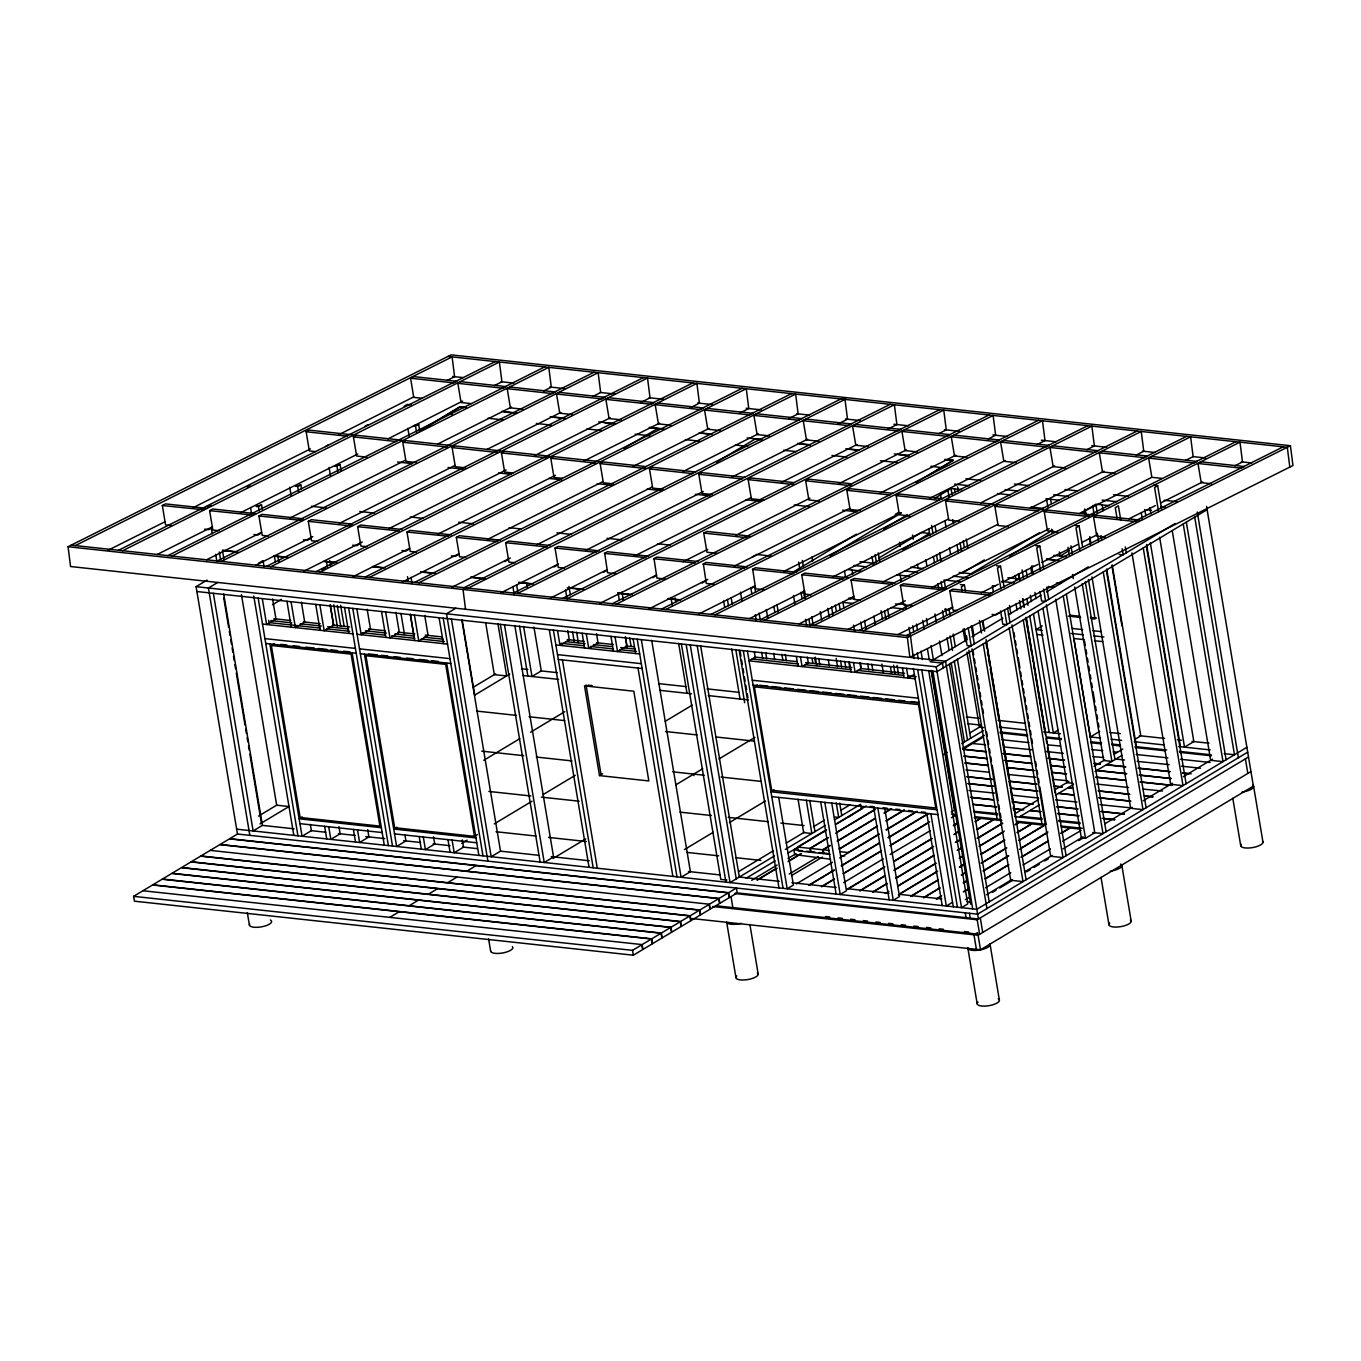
<?xml version="1.0" encoding="UTF-8"?>
<svg xmlns="http://www.w3.org/2000/svg" width="1361" height="1361" viewBox="0 0 1361 1361"><rect width="100%" height="100%" fill="white"/><g stroke="black" fill="none" stroke-linecap="round" stroke-linejoin="round"><path stroke-width="1.5" d="M171.741 525.584L165.566 524.921L162.333 505.526L165.464 503.893L206.583 508.334M207.757 507.007L210.853 505.152M247.039 486.864L250.135 484.992M219.019 530.705L212.86 530.041L209.611 510.647L212.758 509.014L255.919 513.675M325.585 446.561L328.681 444.707M364.867 426.418L367.963 424.564M404.149 406.276L407.245 404.421L411.345 404.863M211.84 527.745L208.743 529.599L204.643 529.157M261.567 505.05L256.378 506.462L261.567 505.05L262.248 509.133M301.479 488.752L300.832 484.907L297.702 486.54L298.688 492.376M340.114 464.764L334.925 466.177L340.114 464.764L341.135 470.855M268.372 536.047L262.197 535.383L258.947 515.989L262.095 514.356L303.214 518.796M418.678 424.496L413.489 425.891L418.678 424.496L419.681 430.467M419.154 431.199L459.763 406.854L466.074 407.534M422.812 429.327L459.814 407.143L464.016 407.585M261.193 533.087L258.097 534.941L253.98 534.499M728.645 892.697L729.462 897.545L737.203 892.901L736.403 888.053L728.645 892.697L229.737 838.682L237.477 834.021L196.086 586.676L207.042 580.109M317.708 541.389L311.55 540.725L308.301 521.331L311.431 519.698L352.55 524.138M217.726 582.44L208.437 588.02L249.829 835.365M258.471 563.335L262.129 561.14M310.529 538.429L307.433 540.283L303.316 539.841M367.062 546.731L360.886 546.067L357.637 526.673L360.784 525.04L401.903 529.48M359.882 543.771L356.769 545.625L352.669 545.183M321.945 569.766L325.534 567.622M330.417 564.679L334.006 562.518M272.489 604.777L281.455 599.384M416.398 552.073L410.222 551.409L406.99 532.015L410.12 530.382L451.24 534.822M409.219 549.112L406.122 550.967L402.005 550.524M271.349 645.488L351.104 654.131L379.889 826.11L300.118 817.468L271.349 645.488L274.327 643.702M465.734 557.432L459.576 556.751L456.326 537.357L459.457 535.724L500.576 540.164M624.138 448.296L657.584 428.545M458.555 554.454L455.459 556.309L451.342 555.866M515.087 562.774L508.912 562.093L505.663 542.699L508.81 541.066L549.929 545.506M504.812 561.651L507.908 559.796M477.439 834.565L474.462 836.352L394.69 827.709L365.922 655.73L368.899 653.943L377.286 654.862M564.424 568.115L558.265 567.435L555.016 548.041L558.146 546.407L599.265 550.848M455.816 608.214L446.51 613.794L487.901 861.139M716.601 462.128L755.406 438.854L761.769 439.824M554.148 566.993L557.244 565.138M615.818 573.679L607.601 572.777L604.675 553.195L607.499 551.749L648.619 556.19M603.484 572.335L606.598 570.48M665.172 579.02L656.938 578.119L654.012 558.537L656.836 557.091L697.955 561.532M652.838 577.676L655.934 575.822M258.556 816.056L276.793 805.117M473.73 686.982L495.608 673.848M133.616 896.338L632.525 950.352L641.831 944.772L642.63 949.621L633.341 955.201L134.433 901.186L133.616 896.338L142.922 890.757L642.137 944.585L651.443 939.005L652.242 943.853L642.953 949.434L642.137 944.585M143.228 890.57L152.534 884.99L651.443 939.005M210.513 850.217L219.819 844.637L718.727 898.651L719.527 903.5L710.238 909.08L709.421 904.231L718.727 898.651M259.951 823.949L289.127 806.444M475.125 694.876L509.78 674.086M714.508 584.362L706.291 583.461L703.365 563.879L706.172 562.433L747.291 566.891M302.227 816.94L299.131 818.795L381.369 827.692M702.174 583.018L705.27 581.164M752.174 557.125L755.287 555.254M763.861 589.704L755.627 588.803L752.701 569.221L755.525 567.775L796.644 572.232M916.191 482.457L953.193 460.273L927.045 476.265M751.51 588.36L754.623 586.506M792.578 572.42L856.341 534.158M483.767 760.289L519.783 738.683M530.586 732.201L564.781 711.684M895.283 514.373L898.396 512.519M829.955 555.815L901.016 513.182M811.139 594.825L804.98 594.145L801.731 574.75L804.861 573.117L848.039 577.796M883.612 528.97L907.294 514.747M934.633 498.364L951.033 488.514L961.632 489.671M396.8 827.182L393.703 829.036L475.942 837.934M800.863 593.702L803.96 591.848M878.798 558.044L921.295 532.559L929.512 533.444L902.955 549.385M860.475 600.167L854.317 599.486L851.067 580.092L854.215 578.459L895.317 582.916M850.2 599.044L853.296 597.19M461.702 843.412L467.129 840.145M494.247 823.898L532.049 801.204M542.852 794.739L575.261 775.294M665.274 721.296L692.273 705.1M911.887 605.73L903.653 604.828L900.404 585.434L903.551 583.801L946.729 588.479M599.503 775.6L648.823 780.942L633.818 691.218L584.498 685.876L599.503 775.6L602.617 773.746M754.368 686.829L918.505 704.607L935.807 808.009L771.67 790.248L754.368 686.829L757.465 684.974M902.649 602.532L899.553 604.386L895.436 603.944M962.771 572.862L984.343 559.915M389.944 917.28L399.249 911.7M409.168 905.745L418.473 900.165M428.392 894.211L437.698 888.631M447.616 882.694L456.922 877.113M466.84 871.159L476.146 865.579M970.988 573.747L1039.294 532.78M957.106 610.63L953.006 610.17L949.757 590.776L952.887 589.143L991.948 593.379M1009.556 555.951L1052.699 530.075M1081.451 512.825L1095.826 504.199L1097.238 512.57M965.476 591.133L964.456 585.026L961.359 586.88L962.04 590.963M1004.061 587.186L1000.556 566.244L997.46 568.098L1000.964 589.041M1043.615 568.711L1039.821 546.101L1036.725 547.956L1040.519 570.565M1082.59 546.816L1079.103 525.958L1076.007 527.813L1079.851 550.746M951.985 607.874L948.889 609.728L944.772 609.286M1161.682 509.746L1157.667 485.673L1154.57 487.527L1158.585 511.6M992.407 586.149L994.704 586.217L992.407 586.149L993.445 592.341M1033.731 566.227L1031.672 566.006L1032.982 573.798M553.144 858.434L585.723 838.903M675.736 784.889L702.752 768.693M718.948 758.979L754.964 737.373M1069.406 550.473L1060.1 556.054L1059.419 551.988M999.28 612.994L996.167 614.849L992.067 614.406M966.463 639.942L930.107 661.752L942.441 663.096L943.241 667.945M971.924 636.676L1002.836 618.132M1008.28 614.849L1041.012 595.216M1046.473 591.95L1088.29 566.856M914.371 674.341L908.178 678.067L906.545 668.353M196.086 586.676L936.232 666.805L1175.172 523.475M1207.105 509.66L937.048 671.654L196.903 591.525M1042.271 625.924L1036.078 629.65L1042.237 630.313M774.052 789.924L770.955 791.779L937.083 809.761M684.413 849.587L713.215 832.303M729.428 822.588L765.426 800.983M738.921 871.431L773.473 850.71M786.199 843.088L804.385 832.166M813.47 826.722L824.375 820.173M840.741 810.356L849.842 804.912M969.849 732.916L980.754 726.366M774.426 855.967L730.04 882.591L690.265 644.944M785.331 849.417L825.327 825.429M834.429 819.968L859.88 804.708M943.513 754.538L947.154 752.344M961.7 743.616L983.527 730.534M827.998 837.559L809.965 848.379L810.629 852.258L798.295 850.931L797.631 847.052L826.484 829.734M835.501 824.341L866.157 805.95M746.134 878.27L775.226 860.815M787.951 853.177L826.144 830.278M837.049 823.728L862.5 808.468M962.516 748.482L984.326 735.382M830.533 859.233L794.705 854.623L793.905 849.825L797.002 847.971M822.963 832.303L826.059 830.431M848.788 816.804L851.884 814.95M972.809 743.361L982.115 737.781M651.749 938.818L661.055 933.238L661.854 938.086L652.565 943.666L651.749 938.818L152.84 884.803L162.146 879.223L661.055 933.238M661.361 933.051L670.667 927.47L671.466 932.319L662.178 937.899L661.361 933.051L162.452 879.036L171.758 873.456L670.667 927.47M670.973 927.283L680.279 921.703L681.078 926.552L671.79 932.132L670.973 927.283L172.064 873.269L181.37 867.689L680.279 921.703M680.585 921.516L689.891 915.936L690.69 920.802L681.402 926.382L680.585 921.516L181.676 867.501L190.982 861.921L689.891 915.936M690.197 915.766L699.503 910.186L700.303 915.034L691.014 920.614L690.197 915.766L191.289 861.734L200.594 856.154L699.503 910.186M699.809 909.999L709.115 904.419L709.915 909.267L700.626 914.847L699.809 909.999L200.901 855.967L210.206 850.387L709.421 904.231M719.033 898.464L728.339 892.884L729.139 897.733L719.85 903.313L719.033 898.464L220.125 844.449L229.431 838.869L728.339 892.884M751.68 880.278L777.097 865.035M787.985 858.502L796.049 853.67M757.601 879.648L775.753 868.743M788.478 861.122L801.187 853.5M757.141 880.176L777.165 868.165M788.087 861.615L800.829 853.976M837.015 832.166L874.885 809.438M829.938 845.436L822.725 849.757L823.371 853.636L811.037 852.309L810.39 848.43L828.424 837.61M835.637 833.289L875.31 809.489M837.151 841.115L875.021 818.386M884.038 812.993L891.251 808.655M829.955 854.351L823.779 853.687L823.133 849.808L830.346 845.487M837.559 841.149L875.429 818.437M884.446 813.027L891.659 808.706M789.227 874.068L818.284 856.63M791.524 875.599L822.384 857.09M839.074 848.975L876.943 826.263M885.96 820.853L903.993 810.033M839.482 849.026L877.352 826.314M886.368 820.904L904.402 810.084M878.866 834.14L848.209 852.53L839.992 851.629M886.079 829.802L916.736 811.428M796.423 883.884L832.456 862.262M839.669 857.94L879.308 834.157M886.521 829.836L917.144 811.462M1058.007 730.159L1053.363 732.95L1033.475 614.117M808.757 885.228L833.987 870.087M841.183 865.766L879.036 843.071M888.035 837.661L927.675 813.878M809.166 885.262L834.395 870.138M841.608 865.817L879.444 843.105M888.444 837.713L928.1 813.929M821.5 886.606L834.123 879.036M843.122 873.626L880.958 850.931M889.975 845.521L929.614 821.755M821.908 886.64L834.531 879.087M843.531 873.677L881.384 850.982M890.383 845.572L928.219 822.878M951.322 811.922L954.418 810.067L931.043 670.395M843.667 882.626L883.306 858.842M890.111 854.47L930.158 830.737M951.373 817.723L955.388 815.596M1099.671 731.367L1090.365 736.947L1073.897 638.496L1084.173 639.619M847.001 889.362L884.837 866.668M893.837 861.258L931.69 838.563M953.312 825.583L956.919 823.422M847.41 889.413L883.442 867.791M894.262 861.309L932.098 838.597M953.721 825.634L957.327 823.473M859.744 890.74L884.973 875.616M893.973 870.206L933.629 846.423M955.252 833.459L958.842 831.299M975.071 821.568L980.464 818.318L974.306 817.655M860.152 890.792L885.382 875.65M894.381 870.24L932.234 847.546M953.857 834.582L959.267 831.333M975.48 821.602L980.89 818.369L993.224 819.696L976.994 829.427M872.486 892.118L886.896 883.476M895.912 878.066L933.748 855.371M955.371 842.408L960.781 839.159M872.894 892.17L887.321 883.527M896.321 878.117L934.173 855.423M955.796 842.442L959.386 840.281M977.419 829.478L993.632 819.747L1001.849 820.632M1134.598 739.55L1140.79 735.825L1112.192 564.883M1014.949 813.742L1038.324 799.724M1054.486 790.026L1068.878 781.384M1094.04 766.294L1104.826 759.829M1113.808 754.436L1122.791 749.043M885.228 893.497L888.835 891.336M897.852 885.943L935.688 863.231M957.31 850.268L960.917 848.107M977.13 838.376L1002.359 823.235M898.26 885.977L936.096 863.282M957.719 850.302L961.325 848.141M977.538 838.427L1002.768 823.286M1019.576 816.787L1039.345 804.929M1055.524 795.215L1073.506 784.446M1095.078 771.5L1122.042 755.321M899.791 893.803L937.627 871.108M959.25 858.128L962.856 855.967M979.069 846.236L1004.299 831.112M1015.102 824.63L1018.708 822.452M898.396 894.926L936.232 872.231M959.658 858.179L963.265 856.018M979.478 846.287L1002.904 832.234M1015.527 824.664L1019.117 822.503L1031.468 823.847L1017.041 832.49M910.73 896.27L937.763 880.057M959.386 867.076L964.796 863.827M981.009 854.113L1004.435 840.06M911.138 896.304L938.171 880.091M959.794 867.127L963.401 864.967M981.417 854.147L1004.843 840.094M1017.45 832.541L1031.876 823.881L1044.21 825.225L1018.981 840.349M923.473 897.648L939.685 887.916M961.308 874.936L964.915 872.775M981.145 863.061L1006.357 847.92M923.881 897.682L940.111 887.95M961.734 874.987L965.34 872.826M981.553 863.095L1006.783 847.971M1019.389 840.4L1044.619 825.259M936.215 899.026L941.625 895.776M963.248 882.813L966.854 880.652M983.067 870.921L1008.297 855.78M1020.92 848.226L1047.936 832.013M936.64 899.06L940.23 896.899M963.656 882.847L967.263 880.686M983.493 870.955L1008.705 855.831M1019.525 849.349L1046.558 833.136M963.384 891.761L968.794 888.512M985.007 878.781L1008.433 864.728M1021.039 857.158L1048.072 840.945M1060.695 833.391L1069.695 827.981L1061.478 827.097M963.792 891.795L969.202 888.563M985.415 878.832L1008.841 864.779M1021.465 857.209L1048.48 840.996M1061.104 833.425L1070.103 828.032L1080.396 829.138M952.513 902.292L946.32 906.018L930.89 813.861M965.323 899.621L969.338 897.511M985.551 887.78L1010.781 872.639M1022.979 865.035L1050.42 848.856M1062.618 841.251L1081.059 830.482M986.538 894.738L1012.04 879.444M1024.799 871.789L1052.138 855.389M1063.06 848.839L1083.118 836.811M1104.979 823.694L1132.318 807.294M1143.24 800.744L1172.399 783.255M1183.338 776.689L1212.481 759.2M992.475 892.357L996.082 890.196M999.689 888.035L1012.312 880.465M1026.721 871.823L1030.328 869.662M1033.935 867.484L1039.328 864.252M1044.738 861.003L1048.344 858.842M1078.984 840.469L1082.573 838.308M1043.002 608.537L1081.366 837.866L1085.483 838.308L1094.788 832.728L1055.711 599.248M1246.88 747.308L976.807 909.318L236.678 829.172M1247.697 752.157L977.623 914.167L237.477 834.021M734.634 893.497L977.198 919.764L1248.496 757.005M977.606 932.608L973.966 934.786L976.398 949.349M712.807 906.511L978.083 935.245L1250.929 771.568M692.068 918.556L980.515 949.791L1253.379 786.114L1206.561 506.428M413.761 396.868L338.787 434.703M462.621 401.087L387.987 438.871M315.514 451.597L309.338 450.933L306.14 431.76L309.27 430.144L352.448 434.822M410.563 378.205L413.693 376.606L456.871 381.284L453.74 382.883L410.563 378.205L413.761 397.395L421.995 398.28M366.909 457.177L356.633 456.054L353.418 436.881L356.565 435.265L401.801 440.164M457.84 383.326L460.988 381.726L506.224 386.626L503.077 388.225L457.84 383.326L461.056 402.516L471.331 403.622M416.245 462.519L405.969 461.396L402.771 442.223L405.901 440.607L451.137 445.506M507.194 388.668L510.324 387.068L555.56 391.968L552.413 393.567L507.194 388.668L510.392 407.858L522.726 409.185M465.598 467.861L455.323 466.738L452.107 447.565L455.255 445.949L500.474 450.848M556.53 394.009L559.677 392.41L604.896 397.31L601.766 398.909L556.53 394.009L559.745 413.2L572.079 414.527M512.876 472.982L504.659 472.08L501.443 452.907L504.591 451.291L549.827 456.19M605.866 399.351L609.013 397.752L654.25 402.652L651.102 404.251L605.866 399.351L609.082 418.542L621.416 419.868M562.229 478.323L553.995 477.422L550.797 458.249L553.927 456.633L599.163 461.532M655.219 404.693L658.367 403.094L703.586 407.994L700.439 409.593L655.219 404.693L658.418 423.883L670.769 425.21M613.624 483.887L603.348 482.764L600.133 463.591L603.28 461.974L646.458 466.653M704.556 410.052L707.703 408.436L752.939 413.336L749.792 414.935L704.556 410.052L707.771 429.225L720.105 430.552M662.96 489.228L652.685 488.106L649.469 468.933L652.617 467.316L695.794 471.995M769.441 435.894L757.107 434.567L753.909 415.394L757.039 413.778L802.275 418.678M712.313 494.57L702.021 493.448L698.822 474.274L701.97 472.658L745.13 477.337M803.245 420.736L806.392 419.12L851.612 424.02L848.481 425.619L803.245 420.736L806.461 439.909L818.795 441.236M763.708 500.133L751.374 498.789L748.159 479.616L751.306 478L794.484 482.679M852.581 426.078L855.729 424.462L900.965 429.361L897.818 430.961L852.581 426.078L855.797 445.251L868.131 446.578M717.23 553.332L706.954 552.226L703.739 533.053L706.886 531.436L750.064 536.115M819.152 501.069L808.876 499.963L805.661 480.79L808.808 479.174L851.986 483.853M901.935 431.42L905.065 429.804L950.301 434.703L947.154 436.303L901.935 431.42L905.133 450.593L917.467 451.92M860.339 510.596L850.064 509.473L846.848 490.3L849.996 488.684L893.173 493.362M951.271 436.762L954.418 435.146L999.637 440.045L996.507 441.644L951.271 436.762L954.486 455.935L966.82 457.262M909.675 515.938L899.4 514.815L896.184 495.642L899.332 494.026L942.51 498.704M1000.607 442.104L1003.755 440.488L1048.991 445.387L1045.843 447.003L1000.607 442.104L1003.823 461.277L1016.157 462.604M959.029 521.28L948.736 520.157L945.538 500.984L948.668 499.368L993.904 504.268M1049.96 447.446L1053.108 445.83L1098.327 450.729L1095.197 452.345L1049.96 447.446L1053.159 466.619L1065.51 467.946M1008.365 526.622L998.089 525.499L994.874 506.326L998.021 504.71L1043.258 509.609M1099.297 452.788L1102.444 451.171L1147.68 456.071L1144.533 457.687L1099.297 452.788L1102.512 471.961L1114.846 473.288M1057.701 531.964L1047.426 530.841L1044.227 511.668L1047.358 510.052L1092.594 514.951M1148.65 458.13L1151.78 456.513L1197.017 461.413L1193.869 463.029L1148.65 458.13L1151.848 477.303L1162.141 478.409M1104.996 537.085L1096.779 536.183L1093.563 517.01L1096.711 515.411L1139.872 520.072M1197.986 463.472L1201.134 461.855L1244.311 466.534L1241.164 468.15L1197.986 463.472L1201.202 482.645L1211.477 483.75M986.929 908.587L945.538 661.225L70.568 566.533L68.05 546.731L451.12 354.864L1290.432 445.71L1292.95 465.513L909.88 657.38L907.379 637.577L1290.432 445.71M75.297 545.608L452.09 356.888L454.608 376.691L447.071 380.468M108.063 550.252L164.8 521.841M193.177 507.619L310.41 448.909M118.509 550.269L495.285 361.567M122.626 550.729L499.402 362.009L501.92 381.812L494.383 385.588M157.281 554.42L212.112 526.962M240.489 512.74L357.739 454.03M167.879 555.628L544.672 366.909M171.996 556.071L548.772 367.351L551.29 387.153L543.72 390.947M206.685 559.745L261.601 532.253M289.995 518.014L405.493 460.171M437.681 444.043L511.532 407.058M217.25 560.97L594.042 372.251M221.367 561.413L598.142 372.693L600.66 392.495L593.09 396.289M256.055 565.087L312.86 536.642M339.365 523.373L454.863 465.513M487.051 449.402L560.902 412.417M266.62 566.312L643.413 377.592M270.737 566.754L647.53 378.035L650.031 397.837L640.572 402.584M303.537 571.382L362.23 541.984M388.736 528.714L506.139 469.919M534.533 455.68L610.272 417.759M315.99 571.654L692.783 382.934M320.107 572.096L696.9 383.377L699.401 403.179L689.942 407.926M352.907 576.724L409.712 548.279M438.106 534.056L555.509 475.261M583.903 461.022L659.643 423.101M365.36 576.996L742.153 388.276M369.477 577.438L746.27 388.719L748.771 408.521L739.312 413.268M402.278 582.066L459.082 553.621M487.493 539.398L602.991 481.539M633.273 466.381L709.013 428.443M414.731 582.338L791.524 393.618M418.848 582.78L795.641 394.061L798.141 413.863L788.682 418.61M451.648 587.408L510.358 558.01M536.863 544.74L652.361 486.898M682.644 471.723L758.383 433.785M464.101 587.68L840.894 398.96M466.16 587.901L463.029 589.483L465.53 609.286M842.952 399.181L846.1 397.616M468.218 588.122L845.011 399.402L847.512 419.205L838.019 423.969M500.559 592.988L558.333 564.066M585.502 550.456L703.212 491.491M731.708 477.218L807.651 439.178M513.488 593.022L890.264 404.302M517.588 593.464L894.381 404.761L896.899 424.564L887.423 429.293M550.405 598.108L607.193 569.647M633.716 556.377L751.102 497.582M781.401 482.406L857.124 444.469M562.859 598.364L939.634 409.661M566.959 598.823L943.751 410.103L946.269 429.906L938.682 433.7M599.776 603.45L656.58 574.988M683.086 561.719L707.703 549.385M736.097 535.162L809.931 498.177M838.342 483.955L906.494 449.81M612.229 603.723L989.005 415.003M616.346 604.165L993.122 415.445L995.64 435.248L988.069 439.042M649.146 608.792L707.839 579.395M734.345 566.108L849.842 508.265M880.142 493.09L955.881 455.152M661.599 609.065L1038.392 420.345M665.716 609.507L1042.492 420.787L1045.01 440.59L1037.439 444.384M698.516 614.134L755.321 585.689M783.715 571.45L901.101 512.655M929.512 498.432L1005.252 460.511M710.969 614.406L1087.762 425.687M715.086 614.849L1091.862 426.129L1094.38 445.932L1086.81 449.725M749.775 618.523L804.691 591.031M833.085 576.809L948.583 518.949M980.771 502.838L1054.622 465.853M760.34 619.748L1137.133 431.029M764.457 620.191L1141.25 431.471L1143.75 451.274L1136.18 455.067M799.145 623.865L854.062 596.373M882.455 582.151L997.953 524.291M1030.141 508.18L1103.992 471.195M809.71 625.09L1186.503 436.371M813.827 625.533L1190.62 436.813L1193.121 456.615L1185.55 460.409M848.515 629.207L905.32 600.762M931.826 587.493L1049.229 528.697M1079.511 513.522L1151.474 477.49M859.08 630.432L1235.873 441.713M863.197 630.875L1239.99 442.155L1242.491 461.957L1234.92 465.751M897.903 634.566L952.802 607.057M981.213 592.835L998.242 584.294M1002.036 582.406L1038.001 564.39M1041.794 562.484L1077.776 544.468M1081.553 542.58L1096.711 534.992M1128.898 518.864L1155.404 505.594M1161.086 502.736L1202.733 481.879M906.392 635.553L1283.185 446.833M447.973 356.446L1287.302 447.276L1289.803 467.078M452.601 376.47L463.165 377.609M501.171 381.726L513.846 383.104M549.759 386.983L564.543 388.583M600.456 392.478L615.24 394.078M649.027 397.735L663.811 399.334M697.615 402.992L712.398 404.591M746.185 408.249L760.969 409.848M796.883 413.727L809.557 415.105M845.47 418.984L860.203 420.583M893.905 424.241L908.638 425.823M944.432 429.702L959.182 431.301M992.884 434.942L1007.616 436.541M1041.318 440.181L1056.051 441.781M1091.862 445.659L1106.595 447.259M1142.389 451.12L1155.03 452.498M1192.934 456.598L1205.574 457.959M1241.368 461.838L1251.899 462.978M753.909 415.394L799.128 420.277M501.835 411.396L516.568 412.995M550.235 416.636L564.968 418.235M598.636 421.876L615.461 423.696M649.129 427.354L663.794 428.936M699.18 432.764L711.684 434.125M747.07 437.953L761.718 439.535M797.495 443.414L810.118 444.775M845.879 448.654L858.502 450.015M894.279 453.894L908.995 455.493M944.772 459.355L953.193 460.273M503.995 411.924L514.509 413.063M554.488 417.385L565.019 418.525M604.999 422.863L615.512 424.003M651.273 427.864L663.845 429.225M701.323 433.291L711.735 434.414M799.639 443.924L810.169 445.064M848.039 449.164L858.553 450.304M898.532 454.642L909.046 455.782M946.933 459.882L953.244 460.562M1153.55 485.214L1157.667 485.673M452.192 414.373L448.024 414.203M487.953 418.235L502.685 419.834M536.353 423.475L551.086 425.074M586.846 428.953L601.579 430.535M635.247 434.193L649.929 435.775M685.315 439.603L699.894 441.185M735.297 445.013L747.835 446.374M783.596 450.253L796.219 451.614M831.996 455.493L846.729 457.092M880.397 460.733L897.222 462.553M930.89 466.194L941.455 467.623M965.919 478.783L980.669 480.382M1014.404 484.04L1029.171 485.639M1065.017 489.518L1077.674 490.879M1113.519 494.775L1128.286 496.357M1164.131 500.253L1176.772 501.614M413.727 425.738L415.786 425.976M954.503 484.142L969.253 485.741M1005.116 489.62L1017.756 490.981M1053.601 494.86L1068.368 496.459M1102.104 500.116L1116.871 501.716M1161.154 506.513L1165.373 506.972M997.477 493.55L1010.134 494.928M1045.98 498.806L1058.637 500.167M1096.592 504.285L1109.249 505.646M1147.204 509.763L1151.423 510.222M805.661 480.79L850.897 485.69M1030.787 507.058L1043.462 508.419M1081.468 512.536L1085.687 512.995M306.14 431.76L347.259 436.218M353.418 436.881L396.595 441.559M402.771 442.223L447.99 447.123M452.107 447.565L497.343 452.464M501.443 452.907L546.68 457.806M550.797 458.249L596.016 463.148M600.133 463.591L645.369 468.49M649.469 468.933L692.647 473.611M698.822 474.274L742 478.953M748.159 479.616L793.395 484.516M846.848 490.3L890.026 494.979M896.184 495.642L939.362 500.321M945.538 500.984L988.715 505.663M994.874 506.326L1038.052 511.004M1044.227 511.668L1089.446 516.568M1093.563 517.01L1136.741 521.688M1074.986 525.516L1079.103 525.958M397.565 462.025L412.298 463.625M448.075 467.503L462.791 469.086M498.568 472.965L511.192 474.326M549.061 478.426L561.685 479.804M597.173 483.648L611.752 485.214M647.155 489.058L661.718 490.623M695.318 494.264L710.051 495.863M745.828 499.742L760.544 501.324M794.212 504.982L808.944 506.564M842.612 510.205L857.328 511.804M335.18 466.023L337.239 466.245M1035.721 545.659L1039.821 546.101M1119.082 554.454L1123.199 554.914L1122.162 548.738M1053.924 555.373L1066.258 556.717M1046.66 559.014L1054.877 559.898M1046.524 559.337L1058.858 560.681M300.832 484.907L295.643 486.319L297.957 486.387M703.739 533.053L746.917 537.714M996.439 565.802L1000.556 566.244M859.982 561.736L874.766 563.335M910.679 567.214L923.353 568.592M959.25 572.471L971.924 573.849M1007.838 577.745L1020.512 579.105M1056.408 583.001L1060.644 583.461M311.397 506.275L326.13 507.874M359.797 511.515L374.513 513.114M410.29 516.976L422.914 518.354M458.674 522.216L473.407 523.815M509.031 527.677L521.518 529.021M556.921 532.849L571.484 534.431M607.04 538.275L621.773 539.875M657.533 543.754L670.156 545.115M756.427 554.454L771.16 556.054M853.789 565.444L866.447 566.822M904.47 570.94L917.144 572.3M953.057 576.196L967.841 577.796M1001.628 581.453L1014.302 582.831M1048.106 586.489L1054.435 587.169M848.26 569.613L860.935 570.991M896.831 574.869L909.505 576.247M945.419 580.126L960.203 581.725M256.617 506.309L258.675 506.53M960.339 584.567L964.456 585.026M162.333 505.526L203.759 509.78M209.611 510.647L253.112 515.121M258.947 515.989L302.448 520.463M308.301 521.331L351.478 526.009M357.637 526.673L399.079 530.926M406.99 532.015L448.415 536.268M456.326 537.357L497.769 541.61M505.663 542.699L547.105 546.952M555.016 548.041L596.441 552.294M604.352 553.383L645.794 557.636M653.705 558.725L695.131 562.978M703.042 564.066L744.484 568.337M752.378 569.408L793.82 573.679M801.731 574.75L843.157 579.02M851.067 580.092L892.51 584.362M900.404 585.434L943.905 589.925M949.757 590.776L990.876 595.233M1069.882 615.189L1080.158 616.312M1090.433 617.418L1096.609 618.081M1068.334 616.125L1080.668 617.469M1090.944 618.575L1095.061 619.017L1088.443 579.531M848.413 598.211L854.708 598.891M898.804 603.655L905.099 604.335L905.814 608.588M842.935 602.379L853.432 603.501M891.217 607.601L903.806 608.962M1072.417 628.476L1082.693 629.582M1092.968 630.704L1101.202 631.589M1071.022 633.426L1083.356 634.77M1093.649 635.876L1103.924 636.982M1036.895 634.498L1043.053 635.162M1094.448 640.725L1102.682 641.609M223.119 550.286L237.852 551.885M273.612 555.747L288.345 557.347M324.105 561.225L336.745 562.586M372.506 566.465L385.129 567.826M420.872 571.705L435.452 573.27M470.855 577.115L485.418 578.68M518.762 582.304L533.495 583.886M569.255 587.765L583.988 589.364M617.656 593.005L632.389 594.604M668.149 598.466L680.772 599.844M223.17 550.576L235.793 551.954M273.663 556.054L284.177 557.193M324.156 561.515L334.687 562.654M372.557 566.754L383.07 567.894M420.923 571.994L431.335 573.117M470.906 577.404L483.393 578.748M518.813 582.593L531.436 583.954M567.214 587.833L579.837 589.194M617.707 593.294L630.33 594.655M668.2 598.755L678.714 599.895M71.197 545.149L910.509 635.995L913.027 655.798M68.05 546.731L907.379 637.577M797.308 661.667L755.236 657.108L749.043 660.834L915.17 678.816M805.712 662.569L851.969 667.588M860.39 668.489L904.538 673.27M752.14 658.979L798.397 663.981M804.708 664.661L850.982 669.663M857.277 670.361L903.551 675.362M907.753 675.822L916.157 676.723M567.282 639.551L584.039 641.371M596.611 642.732L613.369 644.536M625.941 645.897L634.328 646.815M566.278 641.643L585.128 643.685M593.515 644.587L612.365 646.628M620.752 647.53L635.417 649.129M561.072 643.277L584.124 645.76M590.402 646.441L613.454 648.942M619.748 649.622L636.506 651.443M555.883 644.91L639.687 653.978M273.918 618.711L290.744 620.531M303.367 621.892L320.192 623.712M332.816 625.09L349.641 626.911M368.491 628.952L385.316 630.772M397.939 632.133L414.765 633.954M425.278 635.094L442.121 636.914M270.805 620.565L291.849 622.845M300.271 623.763L321.298 626.026M327.61 626.723L348.654 629.003M365.377 630.806L386.422 633.086M394.843 633.988L413.778 636.046M424.292 637.186L443.227 639.228M269.818 622.658L320.311 628.119M326.623 628.799L349.76 631.317M362.281 632.661L385.418 635.179M391.73 635.859L414.884 638.36M421.195 639.041L444.332 641.541M557.5 654.607L641.32 663.675M262.503 624.053L352.975 633.852M357.075 634.294L447.548 644.093M752.293 680.228L918.403 698.21M558.316 659.456L642.12 668.523M759.574 685.212L767.978 686.114M772.197 686.573L780.619 687.475M784.821 687.934L793.242 688.853M797.444 689.312L805.865 690.214M810.067 690.673L818.488 691.592M822.707 692.034L831.112 692.953M835.331 693.412L843.752 694.314M847.954 694.773L856.375 695.692M860.577 696.134L868.999 697.053M873.201 697.512L881.622 698.414M885.841 698.874L894.245 699.792M898.464 700.235L904.776 700.932M911.087 701.613L919.509 702.514M753.092 685.076L919.219 703.059M264.936 638.615L355.408 648.397M359.508 648.857L449.981 658.639M521.501 668.778L527.83 669.459M540.47 670.837L557.347 672.657M658.554 683.613L685.978 686.59M707.057 688.87L738.683 692.29M966.429 716.941L979.086 718.319M998.055 720.377L1025.462 723.337M1109.81 732.473L1120.358 733.613M1139.344 735.672L1164.642 738.411M1177.299 739.772L1181.518 740.231M1192.049 741.371L1208.925 743.208M280.621 644.382L286.916 645.063M293.21 645.76L299.505 646.441M305.8 647.121L314.204 648.023M318.406 648.482L326.793 649.384M330.995 649.843L337.29 650.524M343.584 651.204L349.896 651.885M381.488 655.304L387.783 655.985M394.078 656.683L400.372 657.363M406.684 658.043L412.978 658.724M419.273 659.404L427.677 660.306M431.862 660.765L438.174 661.446M265.752 643.464L356.208 653.246M360.325 653.705L450.78 663.487M365.922 655.73L445.693 664.372L474.462 836.352M522.743 675.498L558.588 679.377M659.796 690.333L691.439 693.77M708.298 695.59L748.363 699.928M967.671 723.678L980.328 725.039M999.297 727.097L1026.704 730.057M1043.581 731.895L1060.457 733.715M1089.974 736.913L1100.522 738.053M1111.052 739.193L1121.6 740.333M1134.257 741.711L1163.774 744.909M1178.541 746.491L1210.167 749.928M983.578 727.591L979.478 727.148L966.905 652.089M1224.202 753.637L1234.478 754.76L1194.703 517.095M588.105 685.161L592.205 685.621M1000.114 731.946L1027.64 734.923M1046.507 736.964L1061.41 738.581M1090.79 741.762L1101.525 742.919M1111.869 744.042L1120.511 744.977M1135.057 746.56L1166.7 749.979M1179.341 751.357L1211.273 754.811M1000.182 732.933L1027.623 735.91M1046.626 737.951L1061.393 739.567M1090.961 742.766L1101.508 743.906M1112.073 745.045L1120.511 745.964M1135.295 747.563L1164.846 750.762M1179.63 752.361L1211.29 755.78M1001.424 739.652L1028.882 742.63M1047.562 744.875L1060.542 746.049M1091.896 749.673L1102.767 750.626M1113.009 751.952L1117.534 752.225M1136.231 754.47L1167.891 757.89M1180.565 759.268L1210.116 762.466M985.483 744.739L972.503 743.548L963.197 749.128L986.436 751.646M1004.18 746.985L1031.927 749.758M1046.405 751.544L1063.281 753.382M1092.849 756.58L1103.703 757.533M1116.071 759.098L1124.509 759.999M1137.184 761.377L1169.15 764.627M1181.501 766.175L1200.504 768.233M1003.312 753.467L1030.753 756.444M1047.647 758.264L1064.54 760.101M1094.091 763.3L1100.437 763.98M1106.765 764.678L1125.768 766.719M1138.425 768.097L1170.103 771.534M1182.76 772.895L1191.215 773.814M962.89 749.316L986.113 751.833M1003.006 753.654L1030.447 756.631M1049.45 758.689L1064.234 760.289M1093.785 763.487L1100.113 764.167M1106.459 764.865L1125.445 766.906M1138.119 768.284L1169.78 771.721M1182.454 773.082L1188.782 773.763M964.149 756.035L987.371 758.553M1004.265 760.374L1031.706 763.351M1050.709 765.409L1065.476 767.009M1097.153 770.428L1126.704 773.643M1139.378 775.004L1171.038 778.441M963.911 756.172L987.133 758.689M1006.136 760.748L1031.468 763.487M1050.471 765.545L1065.255 767.145M1096.915 770.581L1126.466 773.78M1139.14 775.158L1170.8 778.577M965.17 762.909L988.392 765.409M1007.395 767.468L1032.727 770.207M1051.73 772.265L1066.497 773.865M1096.064 777.08L1125.615 780.278M1140.382 781.877L1172.059 785.297M964.932 763.045L988.154 765.562M1007.157 767.621L1034.598 770.581M1051.492 772.419L1066.258 774.018M1095.826 777.216L1125.377 780.414M1140.161 782.014L1171.821 785.45M476.605 711.071L516.5 715.393M529.089 716.754L564.781 720.615M665.563 731.52L697.07 734.94M715.971 736.981L753.756 741.082M965.953 769.901L989.413 772.282M1008.161 774.477L1035.857 777.301M1052.495 779.275L1067.517 780.738M1096.83 784.072L1128.507 787.509M1143.274 789.108L1162.515 791.03M1072.961 783.307L1066.803 782.643L1038.12 611.208M967.195 776.638L992.526 779.377M1009.42 781.197L1036.861 784.174M1053.754 785.995L1062.192 786.913M1068.538 787.594L1072.757 788.053M1098.089 790.809L1129.749 794.229M1144.533 795.828L1152.971 796.746M966.956 776.774L992.288 779.513M1009.182 781.35L1036.623 784.31M1053.516 786.148L1061.971 787.066M1068.3 787.747L1072.519 788.206M1099.96 791.166L1129.528 794.365M1144.295 795.981L1152.75 796.883M968.215 783.494L993.547 786.233M1010.44 788.07L1037.882 791.03M1058.994 793.327L1073.778 794.926M1099.11 797.665L1130.77 801.102M967.977 783.63L993.309 786.386M1010.202 788.206L1037.643 791.183M1058.756 793.463L1073.54 795.062M1098.871 797.801L1130.532 801.238M968.998 790.503L994.568 793.106M1011.223 795.079L1038.664 798.039M1055.558 799.877L1076.908 802.02M1099.892 804.674L1131.791 807.958M970.257 797.223L993.479 799.741M1012.465 801.799L1031.468 803.858M1056.799 806.597L1077.912 808.876M1101.134 811.394L1124.356 813.912M972.128 797.597L993.241 799.877M1012.244 801.935L1033.339 804.232M1056.578 806.733L1077.674 809.029M1100.896 811.53L1124.118 814.048M481.675 751.136L523.679 755.678M536.268 757.039L571.96 760.918M672.742 771.823L704.249 775.243M721.041 777.046L760.935 781.367M973.37 804.317L996.609 806.835M1013.486 808.655L1021.941 809.574M1030.379 810.493L1040.927 811.632M1057.82 813.453L1078.933 815.749M1102.155 818.267L1114.829 819.628M973.149 804.453L996.371 806.971M1013.247 808.808L1023.812 809.948M1030.141 810.629L1040.706 811.768M1057.582 813.606L1078.695 815.885M1104.026 818.624L1114.591 819.781M974.153 811.326L997.613 813.691M1020.597 816.362L1041.948 818.505M1058.603 820.462L1079.953 822.605M974.493 812.228L997.715 814.746M1014.625 816.583L1042.084 819.543M1058.977 821.381L1080.09 823.66M951.39 814.116L955.609 814.576M974.629 816.634L1001.271 819.526M1016.871 821.21L1046.439 824.409M1061.223 826.008L1082.335 828.305M870.274 806.392L874.391 806.835M883.017 807.771L887.134 808.213M895.759 809.149L899.876 809.591M908.519 810.527L912.619 810.969M921.261 811.905L925.378 812.347M771.772 796.627L937.882 814.61M1092.73 832.507L1103.005 833.612L1063.247 595.965M834.565 816.974L838.682 817.417L836.232 802.837M488.854 791.439L530.858 795.981M541.355 797.121L579.14 801.204M679.922 812.126L711.429 815.528M728.22 817.349L768.216 821.687M780.874 823.048L804.045 825.566M797.631 847.052L809.965 848.379M810.39 848.43L822.725 849.757M823.133 849.808L829.291 850.472M793.905 849.825L802.344 850.744M806.563 851.203L815.001 852.122M819.22 852.581L827.658 853.483M840.639 855.508L844.756 855.967M289.008 806.529L276.674 805.185L241.441 594.638M496.033 831.741L535.928 836.045M548.534 837.423L586.319 841.506M687.135 852.428L718.727 855.848M735.586 857.668L760.867 860.407M299.947 823.643L382.186 832.558M394.52 833.885L476.758 842.782M262.52 825.395L294.129 828.815M310.988 830.635L325.738 832.234M338.379 833.595L355.221 835.433M365.769 836.573L384.721 838.614M403.69 840.673L420.549 842.493M433.189 843.871L450.032 845.691M462.672 847.052L477.422 848.652M500.61 851.169L538.616 855.286M551.273 856.647L589.262 860.764M688.479 871.516L720.139 874.936M739.142 876.994L779.258 881.333M791.915 882.711L836.249 887.508M846.797 888.648L889.022 893.224M899.57 894.364L941.795 898.94M967.127 901.68L971.346 902.139M726.961 880.074L720.803 879.393L681.385 643.838M736.046 892.765L978.44 919.015L936.232 666.805M825.481 916.514L829.7 916.974M838.07 917.875L842.34 918.352M850.693 919.253L854.98 919.713M863.333 920.614L867.62 921.074M875.974 921.992L880.261 922.452M888.614 923.353L892.901 923.813M901.254 924.714L905.541 925.191M913.894 926.092L918.182 926.552M926.518 927.453L930.822 927.93M939.158 928.831L943.462 929.291M964.439 931.57L968.743 932.03M715.988 905.763L979.631 934.309L977.198 919.764M1253.634 786.42L1262.957 842.102M1245.4 758.877L1247.833 773.422M1197.272 512.008L1238.391 757.737M1186.333 522.131L1226.108 759.778M1232.794 798.295L1240.722 845.725M1183.236 523.985L1223.012 761.633L1210.661 760.306L1172.297 530.994M1159.64 537.272L1193.835 741.575L1184.529 747.155L1150.351 542.852M1149.858 507.636L1150.879 513.795M1144.771 509.49L1145.809 515.751M1141.352 513.216L1142.389 519.477M1146.591 544.485L1180.429 746.713M1146.336 546.118L1186.111 783.766M1143.24 547.973L1182.998 785.62L1170.664 784.293L1131.944 552.889M1120.783 520.191L1118.385 505.816L1115.288 507.67L1117.007 517.929M1125.258 546.884L1126.296 553.042M1102.07 504.438L1103.125 510.681M1111.886 565.666L1121.957 625.856M1101.083 535.553L1101.781 539.739M1106.68 569L1136.418 746.696M1106.34 570.106L1146.115 807.754M1092.73 506.054L1094.125 514.424M1097.272 533.24L1098.684 541.593M1103.244 571.977L1143.002 809.625L1130.668 808.281L1091.947 576.894M1085.21 509.354L1086.265 515.615M1089.753 536.523L1090.807 542.801M1084.547 509.116L1085.585 515.377M1089.429 538.31L1090.467 544.553M1085.278 581.845L1115.016 759.54M1082.182 583.699L1111.92 761.394L1103.703 760.51L1074.663 586.999M1070.954 545.863L1072.332 554.114M1084.598 641.303L1085.295 645.488M1086.01 649.673L1086.707 653.875M1087.405 658.061L1088.102 662.246M1088.8 666.431L1089.515 670.633M1090.212 674.818L1090.91 679.003M1091.607 683.188L1092.305 687.39M1093.019 691.575L1094.771 702.055M1095.469 706.24L1096.166 710.425M1096.864 714.61L1097.561 718.812M1098.276 722.997L1098.973 727.182M1121.855 865.477L1131.178 921.142M1068.011 547.275L1069.406 555.628M1072.553 574.444L1073.268 578.629M1050.607 499.3L1051.287 503.349M1066.343 594.111L1106.119 831.758M1046.49 498.858L1047.851 506.972M1051.577 529.259L1052.257 533.308M1101.015 877.335L1108.96 924.765M1046.711 587.22L1048.77 599.555M1046.405 604.828L1085.483 838.308M1043.615 589.075L1045.673 601.409L1041.573 600.967L1039.991 591.525M1030.77 567.316L1031.808 573.593M1034.955 592.392L1036.01 598.67M1026.16 570.344L1027.198 576.605M1030.345 595.352L1031.383 601.613M1022.043 569.902L1023.438 578.238M1026.926 599.078L1027.98 605.339M1029.716 615.767L1049.246 732.507M1026.347 618.098L1066.105 855.746M1018.623 573.627L1019.678 579.871M1022.809 598.636L1024.204 606.972M1025.956 617.401L1045.146 732.065M1018.402 573.644L1019.457 579.922M1022.604 598.738L1023.999 607.091M1025.752 617.554L1031.706 653.093M1032.404 657.278L1033.101 661.446M1033.799 665.631L1034.496 669.816M1035.194 674.001L1045.35 734.617M1046.048 738.802L1046.745 742.987M1047.443 747.172L1055.132 793.157M1023.251 619.953L1063.009 857.6L1050.675 856.273L1011.955 624.869M1015.306 575.516L1016.004 579.684M1019.508 600.592L1020.903 608.962M1016.004 603.859L1017.058 610.102M1009.454 605.492L1010.849 613.828M1013.996 632.593L1014.694 636.761M1015.391 640.929L1016.089 645.097M1016.786 649.265L1017.484 653.433M1018.181 657.601L1019.916 668.03M1020.614 672.198L1021.311 676.366M1022.009 680.534L1022.706 684.702M1023.404 688.87L1024.101 693.038M1024.799 697.206L1025.496 701.374M1026.194 705.542L1026.892 709.727M1027.589 713.896L1028.287 718.064M1028.984 722.232L1029.682 726.4M1030.379 730.568L1031.077 734.736M1031.774 738.904L1032.472 743.072M1035.619 761.837L1036.316 766.005M1037.014 770.173L1037.711 774.341M1038.409 778.509L1039.106 782.677M1039.804 786.845L1046.082 824.375M1007.565 608.129L1010.015 622.794M1009.182 627.965L1041.965 823.932M1004.469 610L1006.919 624.648L1002.802 624.206L1000.59 611.004M982.897 620.735L984.649 631.164M986.044 639.5L1015.697 816.702M986.351 642.086L1026.109 879.733M982.251 620.633L983.663 629.003M986.096 643.634L986.81 647.819M987.508 652.004L988.205 656.172M988.903 660.357L989.6 664.542M990.298 668.727L999.042 720.99M999.74 725.158L1000.454 729.343M1001.152 733.528L1001.849 737.713M1002.547 741.881L1008.501 777.42M1009.199 781.605L1009.896 785.79M1010.594 789.975L1011.291 794.161M1011.989 798.329L1012.686 802.514M1013.384 806.699L1014.098 810.884M957.583 486.881L958.28 491.049M966.293 539.007L967.688 547.343M979.444 620.514L981.536 633.018M983.237 643.957L1023.013 881.605L1010.679 880.261L971.958 648.874M954.469 488.752L955.167 492.92M963.197 540.861L964.251 547.122M951.033 488.514L952.071 494.775M960.1 542.716L961.495 551.069M972.264 625.873L974.017 636.302M971.278 625.822L974.357 644.195M947.919 490.385L948.974 496.629M952.802 519.562L953.5 523.73M956.987 544.587L958.399 552.923M973.013 650.66L973.71 654.828M974.408 659.013L975.105 663.181M975.803 667.349L976.5 671.517M977.198 675.685L977.896 679.854M978.593 684.022L979.291 688.19M979.988 692.358L980.686 696.526M981.383 700.694L982.081 704.862M982.778 709.03L983.476 713.198M986.606 731.963L987.303 736.131M988.001 740.299L988.698 744.484M989.396 748.652L990.093 752.82M990.791 756.988L991.488 761.156M992.186 765.324L998.123 800.761M998.821 804.929L999.518 809.097M1000.216 813.266L1000.913 817.434M968.181 627.676L971.261 646.05L967.144 645.607L964.303 628.629M966.446 635.621L967.144 639.806M968.896 650.218L997.154 819.084M940.4 493.669L941.097 497.837M944.942 520.77L945.98 527.013M949.468 547.871L950.522 554.114M963.078 629.156L965.17 641.677M935.058 525.635L936.113 531.879M939.6 552.736L940.995 561.072M944.126 579.837L945.521 588.173M949.008 609.013L950.063 615.274M953.193 634.022L955.286 646.543M957.378 659.047L970.648 738.257M931.605 525.397L933 533.75M936.487 554.59L937.542 560.834M941.029 581.691L942.067 587.935M945.555 608.792L946.61 615.036M950.097 635.893L952.547 650.49M954.282 660.902L967.535 740.129M928.848 529.344L929.903 535.605M933.391 556.445L934.446 562.705M937.933 583.546L938.631 587.714M942.458 610.647L943.853 618.983M947.001 637.748L949.093 650.252M951.186 662.773L964.439 741.983M949.451 664.219L989.226 901.867M925.871 559.728L926.909 565.989M934.939 613.93L936.334 622.266M939.464 641.031L941.914 655.628M990.093 944.517L999.399 1000.199M980.294 917.892L982.727 932.455M912.533 535.077L913.231 539.245M917.416 564.271L918.114 568.439M926.484 618.472L927.522 624.716M931.026 645.573L933.459 660.153M978.083 935.245L980.515 949.791M932.931 671.211L972.707 908.876M931.605 670.769L970.682 904.265M922.673 620.361L924.068 628.697M927.556 649.537L929.308 659.966M928.661 670.463L967.739 903.942L961.529 907.651L921.771 670.003M969.406 913.265L970.223 918.131M965.289 912.823L966.106 917.671M916.48 624.07L917.518 630.33M921.006 651.17L922.401 659.524M967.858 948.141L977.181 1003.806M899.468 542.307L900.165 546.476M912.721 625.72L913.758 631.963M917.246 652.821L918.301 659.064M917.654 669.561L957.412 907.209M900.233 575.244L901.271 581.487M908.944 627.353L910.339 635.689M913.486 654.454L914.184 658.622M913.401 668.523L953.312 906.766M902.445 667.911L904.061 677.608M926.79 813.419L942.203 905.558M878.202 552.855L879.597 561.191M887.627 609.133L889.022 617.469M897.035 665.427L898.43 673.763M875.106 554.71L876.501 563.046M884.514 611.004L885.909 619.34M893.582 665.206L894.977 673.542M871.993 556.581L873.388 564.917M881.077 610.766L882.472 619.119M890.485 667.06L891.54 673.321M873.898 616.142L875.293 624.478M881.911 664.083L883.306 672.419M864.49 620.395L865.885 628.731M871.806 664.168L872.86 670.412M852.003 569.919L852.701 574.087M860.73 622.028L862.125 630.364M867.706 663.726L868.743 669.969M860.356 662.773L861.326 668.591L855.133 672.317L853.5 662.62M884.752 808.587L899.485 896.542L893.275 900.267L877.862 808.111M844.5 570.957L845.538 577.2M853.568 625.158L854.606 631.402M859.846 662.671L860.543 666.856M842.833 601.783L843.871 608.027M849.4 662.178L851.016 671.875M873.745 807.668L889.158 899.825M839.074 603.416L840.111 609.66M848.839 661.786L849.876 668.047M835.297 605.05L836.352 611.31M844.722 661.344L845.776 667.588M831.537 606.7L832.932 615.036M840.605 660.902L841.659 667.145M827.777 608.333L829.172 616.669M836.147 658.367L837.542 666.703M860.577 804.283L861.377 809.149M812.024 556.955L812.721 561.123M820.258 611.616L821.653 619.953M828.271 659.558L829.325 665.818M802.378 560.443L803.415 566.703M811.785 616.737L813.18 625.073M818.761 658.418L819.815 664.678M804.096 590.419L805.491 598.755M808.995 619.612L810.033 625.856M815.273 657.125L816.668 665.461M839.686 803.058L841.779 815.562M798.618 562.076L799.656 568.337M803.841 593.345L804.538 597.53M814.661 657.975L815.358 662.144M801 592.273L802.054 598.534M805.542 619.374L806.58 625.635M812.16 658.979L812.857 663.164M807.311 657.04L808.281 662.858L802.088 666.567L800.455 656.87M831.707 802.837L846.44 890.809L840.23 894.517L824.817 802.378M793.48 595.557L794.875 603.893M796.355 656.427L797.971 666.124M820.7 801.935L836.113 894.075M776.944 604.42L778.339 612.756M785.314 654.454L786.369 660.697M809.744 800.37L814.967 831.639M773.848 606.274L774.885 612.535M781.86 654.216L782.915 660.476M806.29 800.149L811.871 833.51L803.636 832.609L798.056 799.264M766.311 609.558L767.706 617.894M773.643 653.331L774.698 659.592M754.555 585.979L755.61 592.222M759.098 613.079L760.136 619.323M765.733 652.685L766.77 658.928M750.796 587.612L751.85 593.872M755.338 614.713L756.376 620.973M761.616 652.242L762.653 658.486M754.317 651.579L755.372 657.839M778.73 797.512L793.395 885.058L787.185 888.784L747.427 651.136M740.469 592.188L741.864 600.524M743.31 650.694L783.068 888.342M731.163 597.768L732.218 604.012M740.231 651.97L740.928 656.138M741.626 660.306L742.323 664.474M743.021 668.642L743.718 672.81M744.416 676.978L745.113 681.146M745.828 685.315L746.526 689.5M747.223 693.668L747.921 697.836M739.193 650.235L778.968 887.899M727.403 599.401L728.458 605.662M735.774 649.435L744.688 702.701M723.644 601.052L724.681 607.295M731.674 648.993L740.044 699.027M749.911 924.595L758.179 974.085M700.609 645.624L739.329 877.011M697.155 645.386L736.233 878.866M731.112 897.188L732.847 907.583M686.148 644.502L725.923 882.149M675.056 597.836L675.754 602.004M735.961 977.691L726.638 922.009A11.262 3.743 -9.5 0 0 741.082 923.336M670.939 597.394L672.351 605.73M678.629 643.243L686.999 693.276M693.753 774.103L694.008 775.651M651.681 640.316L690.401 871.72L681.095 877.301L641.337 639.653M637.22 639.194L676.995 876.858M633.103 638.751L635.587 653.535M638.02 668.081L672.878 876.399M622.011 592.086L623.406 600.422M629.684 637.952L631.079 646.288M618.251 593.736L619.306 599.98M625.584 637.509L627.319 647.921M625.294 636.761L626.826 645.999L617.537 651.579L615.053 636.795M610.953 636.353L613.42 651.136M596.509 633.648L598.04 642.885L588.752 648.465L586.268 633.682M582.168 633.239L584.635 648.023M632.525 950.352L633.341 955.201M586.047 684.94L601.035 774.494M568.966 586.353L570.361 594.689M576.639 632.202L578.391 642.63M565.564 590.079L566.959 598.415M572.539 631.759L574.274 642.188M567.741 630.534L569.289 639.772L559.983 645.352L557.517 630.568M562.433 659.898L597.292 868.216M553.4 630.126L593.175 867.774M549.3 629.684L589.058 867.331M526.622 583.359L527.319 587.527M533.954 627.132L541.27 670.922L531.981 676.502L523.611 626.468M516.619 584.771L518.014 593.107M512.859 586.404L514.254 594.757M519.494 626.026L527.864 676.06M514.815 625.499L553.553 856.903L544.247 862.483L504.472 624.835M500.355 624.376L540.13 862.04M497.956 623.831L506.666 675.958L494.332 674.614L485.622 622.504M462.179 620.055L474.734 695.114M461.787 619.765L500.508 851.152L491.202 856.732L451.427 619.085M415.547 426.112L416.568 432.271M443.21 618.2L482.985 855.848M407.841 428.341L409.185 436.371M439.093 617.741L443.431 643.651M446.68 663.045L478.868 855.406M488.565 938.767L490.64 951.135M424.734 615.478L428.069 635.4L418.763 640.98L414.424 615.07M462.298 839.941L463.489 847.154L454.2 852.735L452.09 840.111M411.022 577.353L412.06 583.597M407.5 576.707L408.266 581.283M410.341 614.1L413.846 635.009M410.307 614.628L414.646 640.538M447.973 839.669L450.083 852.275M400.968 613.369L404.472 634.345M395.949 612.365L399.283 632.287L389.978 637.867L385.639 611.957M433.513 836.828L434.72 844.024L425.415 849.604L423.305 836.998M381.522 611.514L385.861 637.407M419.188 836.556L421.298 849.162M367.164 609.235L370.498 629.156L361.192 634.736L356.854 608.843M404.88 834.65L405.935 840.911L396.629 846.491L364.442 654.148M336.984 466.398L338.021 472.573M352.754 608.401L392.512 846.049M329.073 467.418L330.468 475.755M348.637 607.959L388.395 845.606M344.52 607.516L348.858 633.409M352.108 652.804L384.295 845.164M340.624 605.305L344.129 626.213M329.719 560.528L330.638 565.921M337.256 605.526L340.743 626.383M326.487 561.532L327.525 567.792M333.734 604.845L337.29 626.162M330.281 604.607L333.785 625.516M330.145 605.237L333.479 625.158L324.19 630.738L319.852 604.845M367.708 829.7L368.916 836.913L359.627 842.493L357.518 829.887M315.735 604.386L320.073 630.296M353.401 829.427L355.51 842.051M289.757 487.272L291.135 495.489M301.376 602.123L304.711 622.045L295.405 627.625L291.067 601.715M338.94 826.586L340.131 833.8L330.842 839.38L328.733 826.756M286.95 601.273L291.288 627.183M324.616 826.314L326.725 838.92M277.814 556.122L278.818 562.093M274.378 555.986L275.381 561.957M258.42 506.683L259.117 510.8M272.591 599.01L275.926 618.932L266.62 624.512L262.282 598.602M310.308 824.409L311.363 830.669L302.057 836.249L269.869 643.906M263.047 560.63L264.034 566.601M250.543 507.806L251.598 514.084M268.712 620.344L269.41 624.495M258.165 598.159L297.94 835.807M253.775 595.965L293.823 835.365M222.421 550.15L224.004 559.592M219.325 552.022L220.584 559.558M223.697 593.974L262.418 825.378L253.129 830.959L213.354 593.311M223.731 597.938L228.614 627.115M229.311 631.283L230.009 635.451M230.707 639.619L231.404 643.787M232.102 647.955L232.799 652.14M233.497 656.308L234.194 660.476M234.892 664.644L235.589 668.812M236.287 672.98L245.014 725.09M245.712 729.258L246.409 733.426M247.107 737.611L247.804 741.779M248.502 745.947L249.199 750.115M249.897 754.283L261.414 823.082M211.193 527.575L212.231 533.75M215.667 554.318L216.705 560.494M247.328 912.636L249.403 925.021M1252.818 785.263A11.262 3.743 -9.5 0 1 1242.015 792.085M1262.464 841.2A11.262 3.743 -9.5 0 1 1251.831 847.699A11.262 3.743 -9.5 0 1 1241.232 844.33M1120.63 864.065A11.262 3.743 -9.5 0 1 1110.253 871.142M1130.345 919.985A11.262 3.743 -9.5 0 1 1120.052 926.739A11.262 3.743 -9.5 0 1 1109.793 923.03M989.838 943.905A11.262 3.743 -9.5 0 1 979.92 949.961A11.262 3.743 -9.5 0 1 967.858 947.8M998.174 998.804A11.262 3.743 -9.5 0 1 988.749 1005.711A11.262 3.743 -9.5 0 1 978.015 1002.07M757.362 972.911A11.262 3.743 -9.5 0 1 747.053 979.682A11.262 3.743 -9.5 0 1 736.811 975.956M512.365 946.627A11.262 3.743 -9.5 0 1 503.196 952.87A11.262 3.743 -9.5 0 1 490.64 950.812M270.397 920.002A11.262 3.743 -9.5 0 1 261.941 926.756A11.262 3.743 -9.5 0 1 249.658 924"/></g></svg>
